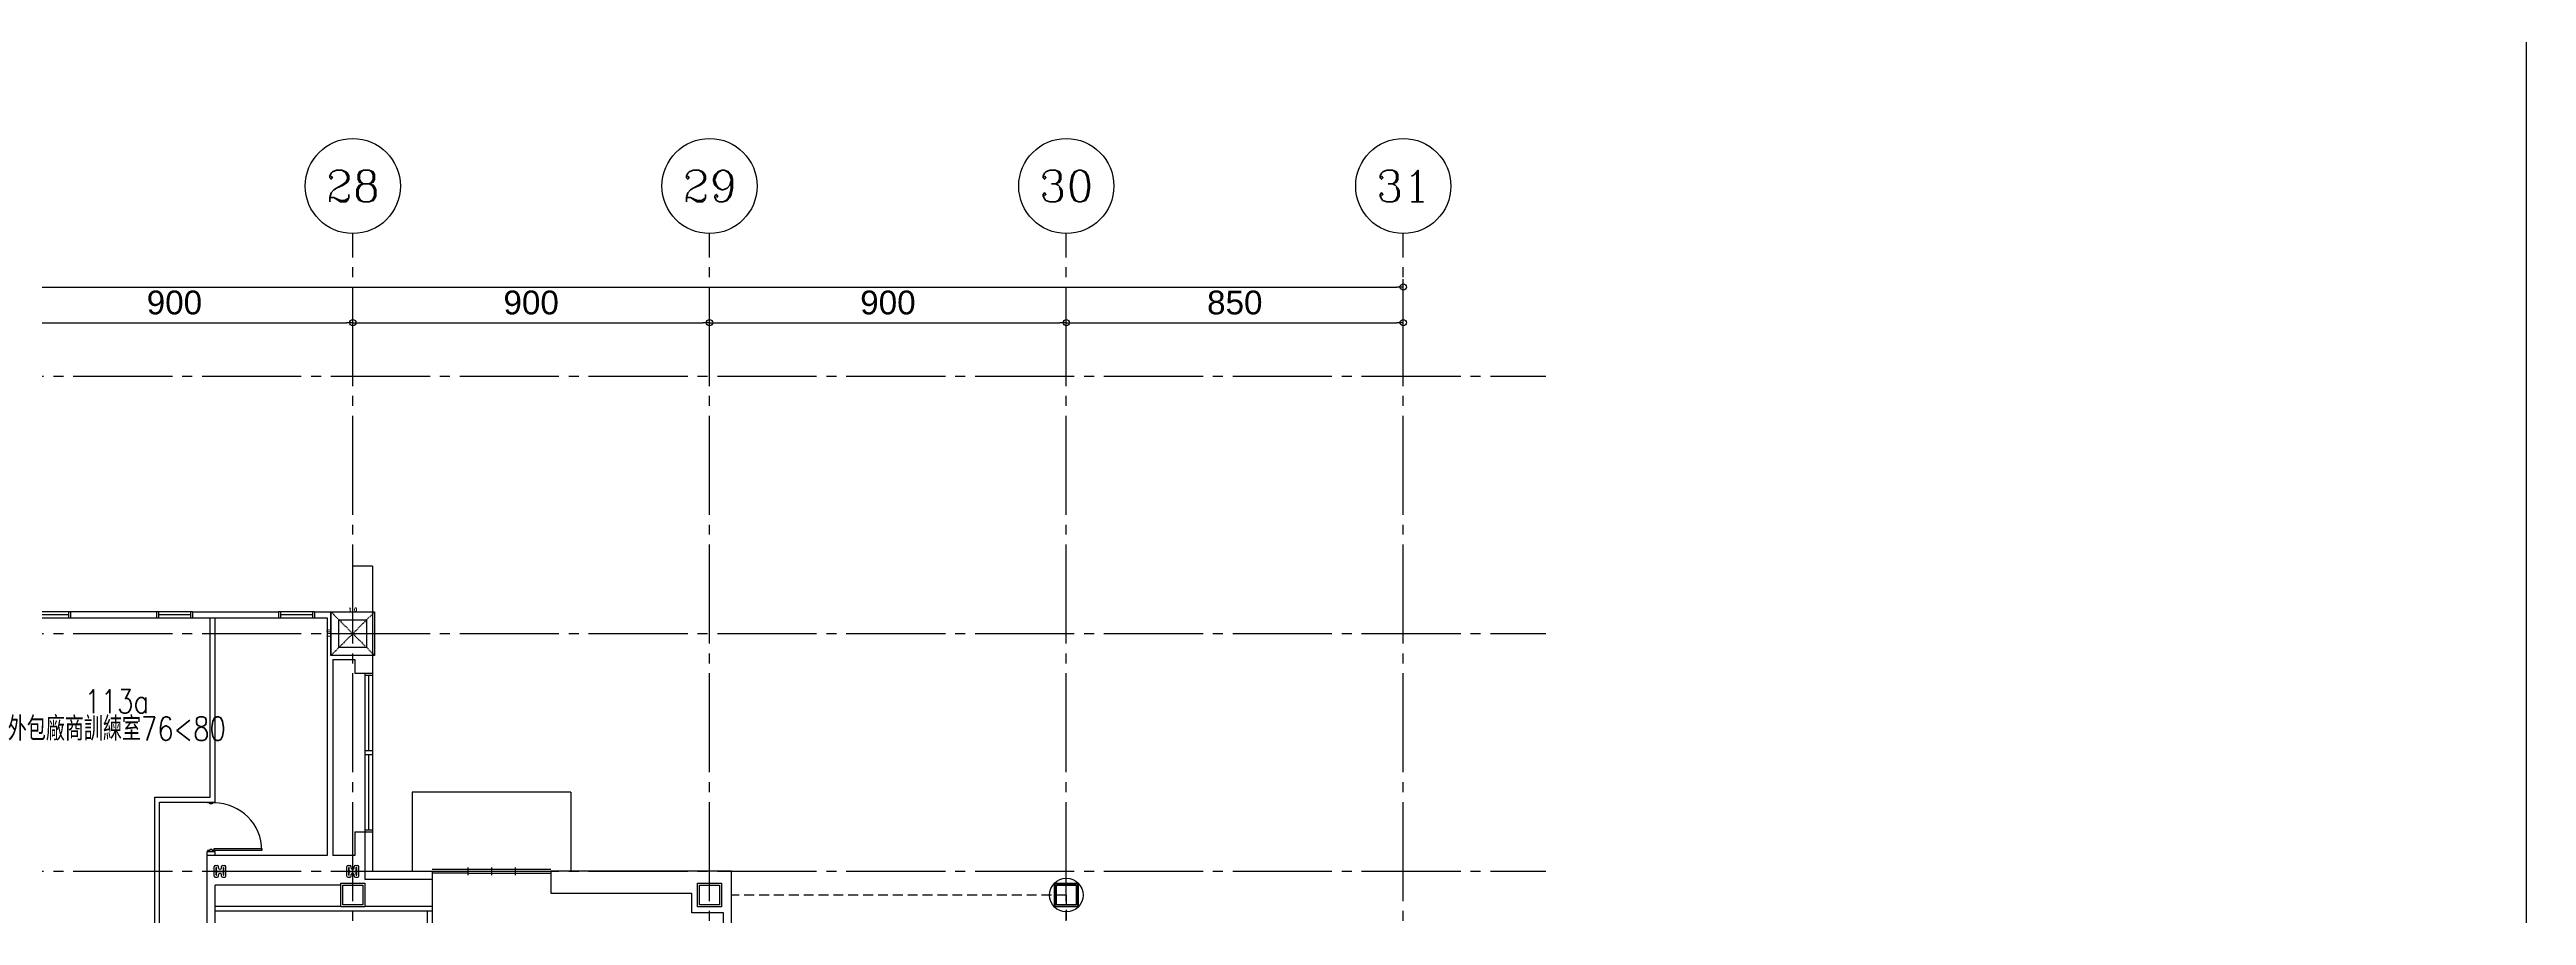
# Model space of a CAD drawing. Header units: millimetres. Extents: x -25195 to 195597, y 6477 to 112111.
# Drawn here: x 23595 to 29844, y 18038 to 20225 of the extents above; entities that cross this region are included whole.
import ezdxf
from ezdxf.enums import TextEntityAlignment as Align

# ---------------------------------------------------------------- set-up
doc = ezdxf.new("R2010")
doc.units = ezdxf.units.MM
doc.header["$LTSCALE"] = 100
doc.linetypes.add('X-N-FAB-L10$0$COL-CEN-LIN', pattern=[3.25, 2.5, -0.25, 0.25, -0.25])
doc.linetypes.add('X-N-FAB-L10$0$HIDDEN', pattern=[0.375, 0.25, -0.125])
for name, color, linetype in [('0-XREF', 7, 'Continuous'), ('X-N-FAB-L10$0$0-MC', 8, 'Continuous'), ('X-N-FAB-L10$0$0-NC', 8, 'Continuous'), ('X-N-FAB-L10$0$08', 8, 'Continuous'), ('X-N-FAB-L10$0$A-WALL-IN', 8, 'Continuous'), ('X-N-FAB-L10$0$BEAM', 8, 'Continuous'), ('X-N-FAB-L10$0$BLOCK', 8, 'Continuous'), ('X-N-FAB-L10$0$CCL', 8, 'X-N-FAB-L10$0$COL-CEN-LIN'), ('X-N-FAB-L10$0$COL', 8, 'Continuous'), ('X-N-FAB-L10$0$COL-S', 8, 'Continuous'), ('X-N-FAB-L10$0$DOOR', 8, 'Continuous'), ('X-N-FAB-L10$0$TXT-CODE', 8, 'Continuous'), ('X-N-FAB-L10$0$WALL-RC', 8, 'Continuous'), ('X-N-FAB-L10$0$WIN-S', 8, 'Continuous')]:
    doc.layers.add(name, color=color, linetype=linetype)
doc.layers.add('X-N-FAB-L10$0$A-BLOCK', color=8, linetype='Continuous', plot=False)
doc.layers.add('X-N-FAB-L10$0$DIM', color=8, linetype='Continuous', plot=False)
doc.styles.add('X-N-FAB-L10$0$CHINA', font='simplex.shx', dxfattribs={"width": 0.75, "bigfont": 'chineset.shx'})
doc.styles.add('X-N-FAB-L10$0$COL-NUM', font='romanc')
doc.styles.add('X-N-FAB-L10$0$DIM', font='simplex.shx', dxfattribs={"width": 0.67, "bigfont": 'chineset.shx'})
doc.styles.add('X-N-FAB-L10$0$DimStyUse', font='romans.shx', dxfattribs={"width": 0.7})
doc.styles.add('X-N-FAB-L10$0$Gen-Text', font='arial.ttf', dxfattribs={"height": 2.5})
doc.dimstyles.new('X-N-FAB-L10$0$cirl', dxfattribs={"dimtxt": 200, "dimasz": 50, "dimexe": 50, "dimexo": 0, "dimgap": 20, "dimtad": 1, "dimdsep": 46, "dimtxsty": 'X-N-FAB-L10$0$DimStyUse', "dimblk": 'X-N-FAB-L10$0$_Origin', "dimcen": 10, "dimdle": 50, "dimclrt": 2, "dimazin": 0, "dimtfac": 1, "dimtix": 1, "dimtmove": 2, "dimatfit": 3, "dimfxl": 10, "dimtolj": 1, "dimarcsym": 0})
doc.dimstyles.new('X-N-FAB-L10$0$JJP_005_defpoint', dxfattribs={"dimtxt": 20, "dimasz": 0.5, "dimexe": 0.5, "dimexo": 0.5, "dimgap": 0.5, "dimtad": 1, "dimdsep": 46, "dimtxsty": 'X-N-FAB-L10$0$DIM', "dimblk": 'X-N-FAB-L10$0$_None', "dimcen": 10, "dimclrd": 256, "dimclre": 256, "dimclrt": 256, "dimadec": 0, "dimazin": 0, "dimtfac": 1, "dimtix": 1, "dimtmove": 2, "dimatfit": 3, "dimldrblk": 'X-N-FAB-L10$0$_None', "dimfxl": 0.5, "dimtolj": 1, "dimtzin": 0, "dimarcsym": 0})

# ---------------------------------------------------------------- blocks, each defined once
blk = doc.blocks.new('X-N-FAB-L10$0$_Origin')
at = {"color": 0, "linetype": 'ByBlock', "lineweight": -2}
blk.add_line((0, 0), (-1, 0), dxfattribs=at)
blk.add_circle((0, 0), 0.5, dxfattribs=at)
blk = doc.blocks.new('*D128')
at = {"layer": 'DefPoints', "color": 0, "transparency": 16777216}
for p in [(0, 9025), (-26950, 8935), (0, 8935)]:
    blk.add_point(p, dxfattribs=at)
at = {"layer": 'X-N-FAB-L10$0$DIM', "color": 0, "lineweight": -2, "transparency": 16777216}
for p, q in [((-26950, 8935), (-26950, 9045)), ((-26934, 9025), (-16, 9025)), ((0, 8935), (0, 9045))]:
    blk.add_line(p, q, dxfattribs=at)
at = {"layer": 'X-N-FAB-L10$0$DIM', "color": 0, "lineweight": -2, "transparency": 16777216, "xscale": 16, "yscale": 16, "zscale": 16, "rotation": 180}
blk.add_blockref('X-N-FAB-L10$0$_Origin', (-26950, 9025), dxfattribs=at)
at = {"layer": 'X-N-FAB-L10$0$DIM', "color": 0, "lineweight": -2, "transparency": 16777216, "xscale": 16, "yscale": 16, "zscale": 16}
blk.add_blockref('X-N-FAB-L10$0$_Origin', (0, 9025), dxfattribs=at)
at = {"layer": 'X-N-FAB-L10$0$DIM', "color": 2, "transparency": 16777216, "insert": (-13475, 9075.6), "char_height": 2.5, "attachment_point": 5, "style": 'X-N-FAB-L10$0$Gen-Text'}
blk.add_mtext('\\A1;{\\H24x;26950}', dxfattribs=at)
blk = doc.blocks.new('*D109')
at = {"layer": 'DefPoints', "color": 0, "transparency": 16777216}
for p in [(-2650, 8935), (-3550, 8845), (-2650, 8845)]:
    blk.add_point(p, dxfattribs=at)
at = {"layer": 'X-N-FAB-L10$0$DIM', "color": 0, "lineweight": -2, "transparency": 16777216}
for p, q in [((-3550, 8845), (-3550, 8955)), ((-2650, 8845), (-2650, 8955)), ((-3534, 8935), (-2666, 8935))]:
    blk.add_line(p, q, dxfattribs=at)
at = {"layer": 'X-N-FAB-L10$0$DIM', "color": 0, "lineweight": -2, "transparency": 16777216, "xscale": 16, "yscale": 16, "zscale": 16, "rotation": 180}
blk.add_blockref('X-N-FAB-L10$0$_Origin', (-3550, 8935), dxfattribs=at)
at = {"layer": 'X-N-FAB-L10$0$DIM', "color": 0, "lineweight": -2, "transparency": 16777216, "xscale": 16, "yscale": 16, "zscale": 16}
blk.add_blockref('X-N-FAB-L10$0$_Origin', (-2650, 8935), dxfattribs=at)
at = {"layer": 'X-N-FAB-L10$0$DIM', "color": 2, "transparency": 16777216, "insert": (-3100, 8985.6), "char_height": 2.5, "attachment_point": 5, "style": 'X-N-FAB-L10$0$Gen-Text'}
blk.add_mtext('\\A1;{\\H24x;900}', dxfattribs=at)
blk = doc.blocks.new('X-N-FAB-L10$0$cn-y')
at = {"layer": 'X-N-FAB-L10$0$0-MC'}
blk.add_circle((-50, 0), 50, dxfattribs=at)
at = {"layer": 'X-N-FAB-L10$0$0-NC', "style": 'X-N-FAB-L10$0$COL-NUM'}
blk.add_attdef('GRID-Y', text='', height=50, dxfattribs=at).set_placement((-50, 0), align=Align.MIDDLE_CENTER)
blk = doc.blocks.new('*D110')
at = {"layer": 'DefPoints', "color": 0, "transparency": 16777216}
for p in [(-1750, 8935), (-2650, 8845), (-1750, 8845)]:
    blk.add_point(p, dxfattribs=at)
at = {"layer": 'X-N-FAB-L10$0$DIM', "color": 0, "lineweight": -2, "transparency": 16777216}
for p, q in [((-2650, 8845), (-2650, 8955)), ((-1750, 8845), (-1750, 8955)), ((-2634, 8935), (-1766, 8935))]:
    blk.add_line(p, q, dxfattribs=at)
at = {"layer": 'X-N-FAB-L10$0$DIM', "color": 0, "lineweight": -2, "transparency": 16777216, "xscale": 16, "yscale": 16, "zscale": 16, "rotation": 180}
blk.add_blockref('X-N-FAB-L10$0$_Origin', (-2650, 8935), dxfattribs=at)
at = {"layer": 'X-N-FAB-L10$0$DIM', "color": 0, "lineweight": -2, "transparency": 16777216, "xscale": 16, "yscale": 16, "zscale": 16}
blk.add_blockref('X-N-FAB-L10$0$_Origin', (-1750, 8935), dxfattribs=at)
at = {"layer": 'X-N-FAB-L10$0$DIM', "color": 2, "transparency": 16777216, "insert": (-2200, 8985.6), "char_height": 2.5, "attachment_point": 5, "style": 'X-N-FAB-L10$0$Gen-Text'}
blk.add_mtext('\\A1;{\\H24x;900}', dxfattribs=at)
blk = doc.blocks.new('*D111')
at = {"layer": 'DefPoints', "color": 0, "transparency": 16777216}
for p in [(-850, 8935), (-1750, 8845), (-850, 8845)]:
    blk.add_point(p, dxfattribs=at)
at = {"layer": 'X-N-FAB-L10$0$DIM', "color": 0, "lineweight": -2, "transparency": 16777216}
for p, q in [((-1750, 8845), (-1750, 8955)), ((-850, 8845), (-850, 8955)), ((-1734, 8935), (-866, 8935))]:
    blk.add_line(p, q, dxfattribs=at)
at = {"layer": 'X-N-FAB-L10$0$DIM', "color": 0, "lineweight": -2, "transparency": 16777216, "xscale": 16, "yscale": 16, "zscale": 16, "rotation": 180}
blk.add_blockref('X-N-FAB-L10$0$_Origin', (-1750, 8935), dxfattribs=at)
at = {"layer": 'X-N-FAB-L10$0$DIM', "color": 0, "lineweight": -2, "transparency": 16777216, "xscale": 16, "yscale": 16, "zscale": 16}
blk.add_blockref('X-N-FAB-L10$0$_Origin', (-850, 8935), dxfattribs=at)
at = {"layer": 'X-N-FAB-L10$0$DIM', "color": 2, "transparency": 16777216, "insert": (-1300, 8985.6), "char_height": 2.5, "attachment_point": 5, "style": 'X-N-FAB-L10$0$Gen-Text'}
blk.add_mtext('\\A1;{\\H24x;900}', dxfattribs=at)
blk = doc.blocks.new('*D112')
at = {"layer": 'DefPoints', "color": 0, "transparency": 16777216}
for p in [(0, 8935), (-850, 8845), (0, 8845)]:
    blk.add_point(p, dxfattribs=at)
at = {"layer": 'X-N-FAB-L10$0$DIM', "color": 0, "lineweight": -2, "transparency": 16777216}
for p, q in [((-850, 8845), (-850, 8955)), ((0, 8845), (0, 8955)), ((-834, 8935), (-16, 8935))]:
    blk.add_line(p, q, dxfattribs=at)
at = {"layer": 'X-N-FAB-L10$0$DIM', "color": 0, "lineweight": -2, "transparency": 16777216, "xscale": 16, "yscale": 16, "zscale": 16, "rotation": 180}
blk.add_blockref('X-N-FAB-L10$0$_Origin', (-850, 8935), dxfattribs=at)
at = {"layer": 'X-N-FAB-L10$0$DIM', "color": 0, "lineweight": -2, "transparency": 16777216, "xscale": 16, "yscale": 16, "zscale": 16}
blk.add_blockref('X-N-FAB-L10$0$_Origin', (0, 8935), dxfattribs=at)
at = {"layer": 'X-N-FAB-L10$0$DIM', "color": 2, "transparency": 16777216, "insert": (-425, 8985.6), "char_height": 2.5, "attachment_point": 5, "style": 'X-N-FAB-L10$0$Gen-Text'}
blk.add_mtext('\\A1;{\\H24x;850}', dxfattribs=at)
blk = doc.blocks.new('*D89')
at = {"layer": 'DefPoints', "lineweight": -2, "transparency": 16777216}
blk.add_line((0, 0), (110, 0), dxfattribs=at)
at = {"layer": 'DefPoints', "color": 0, "transparency": 16777216}
for p in [(0, 0), (110, 0), (110, 0)]:
    blk.add_point(p, dxfattribs=at)
at = {"layer": 'DefPoints', "transparency": 16777216, "insert": (55, 5.5), "char_height": 10, "attachment_point": 5, "style": 'X-N-FAB-L10$0$DIM'}
blk.add_mtext('\\A1;110', dxfattribs=at)
blk = doc.blocks.new('X-N-FAB-L10$0$_None')
blk = doc.blocks.new('*D90')
at = {"layer": 'DefPoints', "lineweight": -2, "transparency": 16777216}
blk.add_line((0, 0), (0, -110), dxfattribs=at)
at = {"layer": 'DefPoints', "color": 0, "transparency": 16777216}
for p in [(0, 0), (0, -110), (0, -110)]:
    blk.add_point(p, dxfattribs=at)
at = {"layer": 'DefPoints', "transparency": 16777216, "insert": (-5.5, -55), "char_height": 10, "attachment_point": 5, "rotation": 90, "style": 'X-N-FAB-L10$0$DIM'}
blk.add_mtext('\\A1;110', dxfattribs=at)
blk = doc.blocks.new('X-N-FAB-L10$0$A$C5b9bb6f0')
at = {"layer": 'X-N-FAB-L10$0$08'}
for p, q in [((26679.1, 9302), (26679.1, 9326)), ((26682.1, 9329), (26687.3, 9329)), ((26684.1, 9324), (26685.3, 9324)), ((26684.1, 9304), (26684.1, 9324)), ((26685.3, 9315.7), (26685.3, 9324)), ((26685.3, 9304), (26685.3, 9312.3)), ((26686.6, 9314.4), (26701.6, 9314.4)), ((26686.6, 9313.6), (26701.6, 9313.6)), ((26690.3, 9322.4), (26690.3, 9326)), ((26693.3, 9319.4), (26694.9, 9319.4)), ((26697.9, 9322.4), (26697.9, 9326)), ((26700.9, 9329), (26706.1, 9329)), ((26702.9, 9324), (26704.1, 9324)), ((26702.9, 9315.7), (26702.9, 9324)), ((26702.9, 9304), (26702.9, 9312.3)), ((26704.1, 9304), (26704.1, 9324)), ((26709.1, 9302), (26709.1, 9326)), ((27014.1, 9302), (27014.1, 9326)), ((27017.1, 9329), (27022.3, 9329)), ((27019.1, 9324), (27020.3, 9324)), ((27019.1, 9304), (27019.1, 9324)), ((27020.3, 9315.7), (27020.3, 9324)), ((27020.3, 9304), (27020.3, 9312.3)), ((27021.6, 9314.4), (27036.6, 9314.4)), ((27021.6, 9313.6), (27036.6, 9313.6)), ((27025.3, 9322.4), (27025.3, 9326)), ((27028.3, 9319.4), (27029.9, 9319.4)), ((27032.9, 9322.4), (27032.9, 9326)), ((27035.9, 9329), (27041.1, 9329)), ((27037.9, 9324), (27039.1, 9324)), ((27037.9, 9315.7), (27037.9, 9324)), ((27037.9, 9304), (27037.9, 9312.3)), ((27039.1, 9304), (27039.1, 9324)), ((27044.1, 9302), (27044.1, 9326)), ((26682.1, 9299), (26687.3, 9299)), ((26684.1, 9304), (26685.3, 9304)), ((26690.3, 9302), (26690.3, 9305.6)), ((26693.3, 9308.6), (26694.9, 9308.6)), ((26697.9, 9302), (26697.9, 9305.6)), ((26700.9, 9299), (26706.1, 9299)), ((26702.9, 9304), (26704.1, 9304)), ((27017.1, 9299), (27022.3, 9299)), ((27019.1, 9304), (27020.3, 9304)), ((27025.3, 9302), (27025.3, 9305.6)), ((27028.3, 9308.6), (27029.9, 9308.6)), ((27032.9, 9302), (27032.9, 9305.6)), ((27035.9, 9299), (27041.1, 9299)), ((27037.9, 9304), (27039.1, 9304))]:
    blk.add_line(p, q, dxfattribs=at)
at = {"layer": 'X-N-FAB-L10$0$08', "linetype": 'X-N-FAB-L10$0$HIDDEN'}
blk.add_line((28829.1, 9254), (28829.1, 6962), dxfattribs=at)
blk.add_lwpolyline([(28829.1, 9254), (27984.1, 9254)], dxfattribs=at)
at = {"layer": 'X-N-FAB-L10$0$08'}
for points in [[(28800.6, 9282.5), (28857.6, 9282.5), (28857.6, 9225.5), (28800.6, 9225.5)], [(28804.1, 9279), (28854.1, 9279), (28854.1, 9229), (28804.1, 9229)]]:
    blk.add_lwpolyline(points, close=True, dxfattribs=at)
blk.add_circle((28829.1, 9254), 42.5, dxfattribs=at)
blk.add_circle((28829.1, 9254), 42.5, dxfattribs=at)
for centre, radius, start, end in [((26682.1, 9326), 3, 90, 180), ((26686.6, 9315.7), 1.3, 180, 270), ((26686.6, 9312.3), 1.3, 90, 180), ((26687.3, 9326), 3, 0, 90), ((26693.3, 9322.4), 3, 180, 270), ((26694.9, 9322.4), 3, 270, 0), ((26700.9, 9326), 3, 90, 180), ((26701.6, 9315.7), 1.3, 270, 0), ((26701.6, 9312.3), 1.3, 0, 90), ((26706.1, 9326), 3, 0, 90), ((27017.1, 9326), 3, 90, 180), ((27021.6, 9315.7), 1.3, 180, 270), ((27021.6, 9312.3), 1.3, 90, 180), ((27022.3, 9326), 3, 0, 90), ((27028.3, 9322.4), 3, 180, 270), ((27029.9, 9322.4), 3, 270, 0), ((27035.9, 9326), 3, 90, 180), ((27036.6, 9315.7), 1.3, 270, 0), ((27036.6, 9312.3), 1.3, 0, 90), ((27041.1, 9326), 3, 0, 90), ((26682.1, 9302), 3, 180, 270), ((26687.3, 9302), 3, 270, 0), ((26693.3, 9305.6), 3, 90, 180), ((26694.9, 9305.6), 3, 0, 90), ((26700.9, 9302), 3, 180, 270), ((26706.1, 9302), 3, 270, 0), ((27017.1, 9302), 3, 180, 270), ((27022.3, 9302), 3, 270, 0), ((27028.3, 9305.6), 3, 90, 180), ((27029.9, 9305.6), 3, 0, 90), ((27035.9, 9302), 3, 180, 270), ((27041.1, 9302), 3, 270, 0)]:
    blk.add_arc(centre, radius, start, end, dxfattribs=at)
for p in [(26694.1, 9314), (27029.1, 9314)]:
    blk.add_point(p, dxfattribs=at)
at = {"layer": 'X-N-FAB-L10$0$A-WALL-IN'}
for p, q in [((27229.1, 9314), (27229.1, 8974)), ((26681.6, 9226), (26999.1, 9226)), ((26681.6, 9214), (27229.1, 9214)), ((27059.1, 9226), (27229.1, 9226)), ((27217.1, 9214), (27217.1, 8974))]:
    blk.add_line(p, q, dxfattribs=at)
at = {"layer": 'X-N-FAB-L10$0$DOOR'}
for p, q in [((27579.1, 9514), (27179.1, 9514)), ((27179.1, 9514), (27179.1, 9314)), ((27579.1, 9514), (27579.1, 9314)), ((27229.1, 9319.3), (27529.1, 9319.3)), ((27229.1, 9314), (27319.1, 9314)), ((27319.1, 9324), (27319.1, 9304)), ((27379.1, 9324), (27379.1, 9304)), ((27439.1, 9324), (27439.1, 9304)), ((27439.1, 9314), (27529.1, 9314)), ((27319.1, 9309), (27229.1, 9309)), ((27319.1, 9309), (27439.1, 9309)), ((27439.1, 9309), (27529.1, 9309))]:
    blk.add_line(p, q, dxfattribs=at)
for points in [[(26677.4, 9489), (26680.6, 9489), (26680.6, 9486.5), (26674.6, 9486.5), (26674.6, 9484), (26668.6, 9484), (26668.6, 9486.5), (26662.6, 9486.5), (26662.6, 9489), (26665.8, 9489)], [(26677.4, 9364), (26680.6, 9364), (26680.6, 9366.5), (26674.6, 9366.5), (26674.6, 9369), (26668.6, 9369), (26668.6, 9366.5), (26662.6, 9366.5), (26662.6, 9364), (26665.8, 9364)], [(26799.5, 9366.5), (26679.6, 9366.5), (26679.6, 9371.5), (26799.5, 9371.5)]]:
    blk.add_lwpolyline(points, close=True, dxfattribs=at)
blk.add_arc((26679.6, 9366.5), 120, 0, 90, dxfattribs=at)
at = {"layer": 'X-N-FAB-L10$0$WALL-RC'}
for p, q in [((27079.1, 10084), (27029.1, 10084)), ((27029.1, 9969), (27029.1, 10084)), ((27079.1, 10084), (27079.1, 9814)), ((26533.6, 9969), (26316.6, 9969)), ((26316.6, 9954), (26533.6, 9954)), ((26624.6, 9969), (26841.6, 9969)), ((26624.6, 9954), (26841.6, 9954)), ((26932.6, 9969), (26981.1, 9969)), ((26932.6, 9954), (26964.1, 9954)), ((26964.1, 9954), (26964.1, 9354)), ((26981.1, 9969), (27029.1, 9969)), ((26979.1, 9849), (26979.1, 9354)), ((26979.1, 9849), (27034.1, 9849)), ((27034.1, 9849), (27034.1, 9814)), ((27034.1, 9814), (27059.1, 9814)), ((27034.1, 9414), (27034.1, 9354)), ((27034.1, 9414), (27079.1, 9414)), ((27059.1, 9414), (27059.1, 9294)), ((27079.1, 9414), (27079.1, 9314)), ((26661.6, 9364), (26681.6, 9364)), ((26661.6, 9354), (26661.6, 9364)), ((26964.1, 9354), (26661.6, 9354)), ((26661.6, 8765.1), (26661.6, 9354)), ((26681.6, 9354), (26681.6, 9364)), ((27034.1, 9354), (26979.1, 9354)), ((27079.1, 9314), (27229.1, 9314)), ((27984.1, 9314), (27529.1, 9314)), ((27529.1, 9314), (27529.1, 9259)), ((27984.1, 8718.5), (27984.1, 9314)), ((26681.6, 8765.1), (26681.6, 9279)), ((26999.1, 9279), (26681.6, 9279)), ((27059.1, 9294), (27229.1, 9294)), ((27529.1, 9259), (27884.1, 9259)), ((27884.1, 9209), (27884.1, 9259)), ((27964.1, 9209), (27884.1, 9209)), ((27964.1, 8729), (27964.1, 9209))]:
    blk.add_line(p, q, dxfattribs=at)
at = {"layer": 'X-N-FAB-L10$0$WIN-S'}
for p, q in [((26316.6, 9969), (26225.6, 9969)), ((26225.6, 9954), (26316.6, 9954)), ((26230.6, 9962.5), (26311.6, 9962.5)), ((26311.6, 9969), (26311.6, 9954)), ((26316.6, 9969), (26316.6, 9954)), ((26533.6, 9969), (26533.6, 9954)), ((26624.6, 9969), (26533.6, 9969)), ((26533.6, 9954), (26624.6, 9954)), ((26538.6, 9969), (26538.6, 9954)), ((26538.6, 9962.5), (26619.6, 9962.5)), ((26619.6, 9969), (26619.6, 9954)), ((26624.6, 9969), (26624.6, 9954)), ((26932.6, 9969), (26841.6, 9969)), ((26841.6, 9969), (26841.6, 9954)), ((26841.6, 9954), (26932.6, 9954)), ((26846.6, 9969), (26846.6, 9954)), ((26846.6, 9962.5), (26927.6, 9962.5)), ((26927.6, 9969), (26927.6, 9954)), ((26932.6, 9969), (26932.6, 9954)), ((27059.1, 9814), (27059.1, 9414)), ((27059.1, 9814), (27079.1, 9814)), ((27079.1, 9814), (27079.1, 9414)), ((27059.1, 9809), (27079.1, 9809)), ((27069.1, 9809), (27069.1, 9619)), ((27059.1, 9619), (27079.1, 9619)), ((27059.1, 9609), (27079.1, 9609)), ((27069.1, 9609), (27069.1, 9419)), ((27059.1, 9419), (27079.1, 9419)), ((27059.6, 9414), (27079.1, 9414)), ((27059.6, 9414), (27079.1, 9414)), ((27059.6, 9414), (27079.1, 9414))]:
    blk.add_line(p, q, dxfattribs=at)
blk = doc.blocks.new('*U88')
at = {"layer": 'DefPoints', "linetype": 'X-N-FAB-L10$0$HIDDEN', "ltscale": 0.1}
for p, q in [((110, 0), (0, -110)), ((0, 0), (110, -110))]:
    blk.add_line(p, q, dxfattribs=at)
at = {"layer": 'X-N-FAB-L10$0$COL', "ltscale": 0.1}
blk.add_lwpolyline([(0, 0), (110, 0), (110, -110), (0, -110)], close=True, dxfattribs=at)
at = {"layer": 'DefPoints'}
dim = blk.add_linear_dim(base=(0, -110), p1=(0, 0), p2=(0, -110), angle=90, dimstyle='X-N-FAB-L10$0$JJP_005_defpoint', override={"dimtxt": 10}, dxfattribs=at)
dim.commit()
dim.dimension.update_dxf_attribs({"geometry": '*D90', "text_midpoint": (-5.5, -55)})
dim = blk.add_linear_dim(base=(110, 0), p1=(0, 0), p2=(110, 0), dimstyle='X-N-FAB-L10$0$JJP_005_defpoint', override={"dimtxt": 10}, dxfattribs=at)
dim.commit()
dim.dimension.update_dxf_attribs({"geometry": '*D89', "text_midpoint": (55, 5.5)})
blk = doc.blocks.new('X-N-FAB-L10$0$A$C467ba2ca')
at = {"layer": 'X-N-FAB-L10$0$CCL'}
for p, q in [((-2650, 0), (-2650, 9160)), ((-1750, 0), (-1750, 9160)), ((-850, 0), (-850, 9160)), ((0, 0), (0, 9160)), ((-27730, 8800), (360, 8800)), ((-27730, 8150), (360, 8150)), ((-27730, 7550), (360, 7550))]:
    blk.add_line(p, q, dxfattribs=at)
at = {"layer": 'X-N-FAB-L10$0$COL-S'}
for points in [[(-2685, 8185), (-2615, 8185), (-2615, 8115), (-2685, 8115)], [(-2680, 7520), (-2620, 7520), (-2620, 7460), (-2680, 7460)], [(-2675, 7515), (-2625, 7515), (-2625, 7465), (-2675, 7465)], [(-1780, 7520), (-1720, 7520), (-1720, 7460), (-1780, 7460)], [(-1775, 7515), (-1725, 7515), (-1725, 7465), (-1775, 7465)], [(-880, 7520), (-820, 7520), (-820, 7460), (-880, 7460)], [(-875, 7515), (-825, 7515), (-825, 7465), (-875, 7465)]]:
    blk.add_lwpolyline(points, close=True, dxfattribs=at)
at = {"layer": 'X-N-FAB-L10$0$A-BLOCK'}
ref = blk.add_blockref('X-N-FAB-L10$0$cn-y', (-2530, 9280), dxfattribs=dict(at, xscale=2.399999999999997, yscale=2.399999999999997, zscale=2.399999999999997))
ref.add_attrib('GRID-Y', '28', dxfattribs={"layer": 'X-N-FAB-L10$0$0-NC', "height": 80, "style": 'X-N-FAB-L10$0$COL-NUM'}).set_placement((-2650, 9280), align=Align.MIDDLE_CENTER)
ref = blk.add_blockref('X-N-FAB-L10$0$cn-y', (-1630, 9280), dxfattribs=dict(at, xscale=2.399999999999997, yscale=2.399999999999997, zscale=2.399999999999997))
ref.add_attrib('GRID-Y', '29', dxfattribs={"layer": 'X-N-FAB-L10$0$0-NC', "height": 80, "style": 'X-N-FAB-L10$0$COL-NUM'}).set_placement((-1750, 9280), align=Align.MIDDLE_CENTER)
ref = blk.add_blockref('X-N-FAB-L10$0$cn-y', (-730, 9280), dxfattribs=dict(at, xscale=2.399999999999997, yscale=2.399999999999997, zscale=2.399999999999997))
ref.add_attrib('GRID-Y', '30', dxfattribs={"layer": 'X-N-FAB-L10$0$0-NC', "height": 80, "style": 'X-N-FAB-L10$0$COL-NUM'}).set_placement((-850, 9280), align=Align.MIDDLE_CENTER)
ref = blk.add_blockref('X-N-FAB-L10$0$cn-y', (120, 9280), dxfattribs=dict(at, xscale=2.399999999999997, yscale=2.399999999999997, zscale=2.399999999999997))
ref.add_attrib('GRID-Y', '31', dxfattribs={"layer": 'X-N-FAB-L10$0$0-NC', "height": 80, "style": 'X-N-FAB-L10$0$COL-NUM'}).set_placement((0, 9280), align=Align.MIDDLE_CENTER)
at = {"layer": 'X-N-FAB-L10$0$BEAM'}
blk.add_blockref('*U88', (-2705, 8205), dxfattribs=at)
at = {"layer": 'X-N-FAB-L10$0$DIM'}
for base, p1, p2, picture, middle in [((0, 9025), (-26950, 8935), (0, 8935), '*D128', (-13475, 9075.634)), ((-2650, 8935), (-3550, 8845), (-2650, 8845), '*D109', (-3100, 8985.634)), ((-1750, 8935), (-2650, 8845), (-1750, 8845), '*D110', (-2200, 8985.634)), ((-850, 8935), (-1750, 8845), (-850, 8845), '*D111', (-1300, 8985.634)), ((0, 8935), (-850, 8845), (0, 8845), '*D112', (-425, 8985.634))]:
    dim = blk.add_linear_dim(base=base, p1=p1, p2=p2, text='{\\H24x;<>}', dimstyle='X-N-FAB-L10$0$cirl', override={"dimtxt": 60, "dimasz": 16, "dimexe": 20, "dimgap": 20, "dimtxsty": 'X-N-FAB-L10$0$Gen-Text'}, dxfattribs=at)
    dim.commit()
    dim.dimension.update_dxf_attribs({"geometry": picture, "text_midpoint": middle})
blk = doc.blocks.new('X-N-FAB-L10')
at = {"layer": 'DefPoints'}
blk.add_lwpolyline([(-5156.5, 24477.2), (-5156.5, 6477.2), (29843.5, 6477.2), (29843.5, 24477.2)], close=True, dxfattribs=at)
at = {"layer": 'X-N-FAB-L10$0$A-WALL-IN'}
for points in [[(23515, 16895), (23872.5, 16895), (23872.5, 18325), (24012.5, 18325), (24012.5, 18790)], [(23515, 16907), (23860.5, 16907), (23860.5, 18337), (24000.5, 18337), (24000.5, 18790)]]:
    blk.add_lwpolyline(points, dxfattribs=at)
at = {"layer": 'X-N-FAB-L10$0$COL-S'}
for points in [[(24325, 18785), (24395, 18785), (24395, 18715), (24325, 18715)], [(24330, 18120), (24390, 18120), (24390, 18060), (24330, 18060)], [(24335, 18115), (24385, 18115), (24385, 18065), (24335, 18065)], [(25230, 18120), (25290, 18120), (25290, 18060), (25230, 18060)], [(25235, 18115), (25285, 18115), (25285, 18065), (25235, 18065)], [(26130, 18120), (26190, 18120), (26190, 18060), (26130, 18060)], [(26135, 18115), (26185, 18115), (26185, 18065), (26135, 18065)]]:
    blk.add_lwpolyline(points, close=True, dxfattribs=at)
blk.add_blockref('X-N-FAB-L10$0$A$C5b9bb6f0', (-2669.1, 8836))
at = {"layer": 'X-N-FAB-L10$0$BEAM'}
blk.add_blockref('*U88', (24305, 18805), dxfattribs=at)
at = {"layer": 'X-N-FAB-L10$0$BLOCK'}
blk.add_blockref('X-N-FAB-L10$0$A$C467ba2ca', (27010, 10600), dxfattribs=at)
at = {"layer": 'X-N-FAB-L10$0$TXT-CODE', "style": 'X-N-FAB-L10$0$CHINA', "width": 0.8}
for s, p in [('113a', (23764.7, 18579)), ('外包廠商訓練室76<80', (23764.7, 18510))]:
    blk.add_text(s, height=60, dxfattribs=at).set_placement(p, align=Align.MIDDLE_CENTER)

msp = doc.modelspace()

# ---------------------------------------------------------------- block references
at = {"layer": '0-XREF'}
msp.add_blockref('X-N-FAB-L10', (0, 0), dxfattribs=at)

doc.saveas('drawing.dxf')
